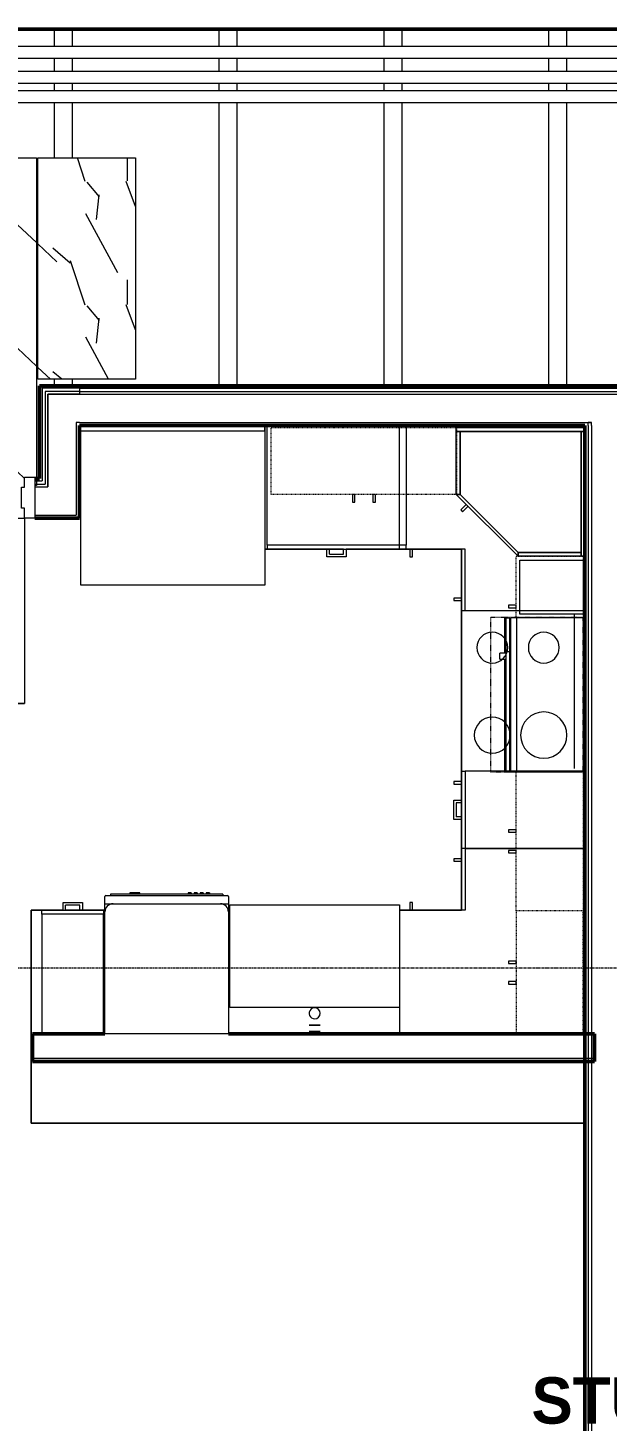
# Model space of a CAD drawing. Header units: inches. Extents: x -4235 to -464, y 9767 to 12347.
# Drawn here: x -3028.8 to -2916.3, y 11447.2 to 11717.9 of the extents above; entities that cross this region are included whole.
import ezdxf

# ---------------------------------------------------------------- set-up
doc = ezdxf.new("R2010")
doc.units = ezdxf.units.IN
doc.header["$MEASUREMENT"] = 0
for name, pattern in [('Dash', [0.25, 0.125, -0.125]), ('Grid Line 1_2_', [0.875, 0.5, -0.125, 0.125, -0.125]), ('Overhead', [0.15625, 0.09375, -0.0625])]:
    doc.linetypes.add(name, pattern=pattern)
for name, color, linetype, lineweight in [('0-1', 7, 'Continuous', 5), ('0-2', 10, 'Continuous', 9), ('A-AREA-IDEN', 2, 'Continuous', 9), ('A-CLNG-1', 254, 'Continuous', 9), ('A-CLNG-2', 10, 'Continuous', 9), ('A-CLNG-PATT-1', 253, 'Continuous', 13), ('A-DETL-MBND', 5, 'Continuous', 9), ('A-DOOR-1', 10, 'Continuous', 9), ('A-DOOR-2', 50, 'Continuous', 20), ('A-DOOR-FRAM-2', 50, 'Continuous', 20), ('A-ROOF-1', 132, 'Continuous', 9), ('A-WALL-1', 7, 'Continuous', 50), ('A-WALL-2', 250, 'Continuous', 13), ('A-WALL-3', 10, 'Continuous', 9), ('A-WALL-4', 254, 'Continuous', 9), ('A-WALL-5', 113, 'Continuous', 9), ('I-WALL-1', 7, 'Continuous', 50), ('I-WALL-2', 10, 'Continuous', 9), ('I-WALL-3', 254, 'Continuous', 9), ('P-PIPE-1', 10, 'Continuous', 9), ('P-SANR-FIXT-1', 10, 'Continuous', 9), ('P-SANR-FIXT-2', 254, 'Continuous', 9), ('Q-CASE', 31, 'Continuous', 9), ('Q-CASE-1', 254, 'Continuous', 9), ('Q-CASE-2', 10, 'Continuous', 9), ('Q-CASE-3', 254, 'Dash', 9), ('Q-CASE-4', 10, 'Dash', 9), ('Q-SPCQ-1', 10, 'Continuous', 9), ('Q-SPCQ-2', 91, 'Overhead', 9), ('S-BEAM', 12, 'Continuous', 9), ('S-GRID-1', 1, 'Grid Line 1_2_', 9)]:
    doc.layers.add(name, color=color, linetype=linetype, lineweight=lineweight)
doc.styles.add('Century Gothic_B', font='GOTHICB.TTF', dxfattribs={"height": 9})

# ---------------------------------------------------------------- blocks, each defined once
blk = doc.blocks.new('Refrigerator_-_Side-by-Side_6047 - 36_ X 30_-1372843-BACKGROUND - RCP - 3RD FLOOR')
at = {"layer": 'Q-SPCQ-1'}
for p, q in [((-17.88, 15.58), (17.87, 15.58)), ((-17.88, -14.42), (-17.88, 15.58)), ((17.87, 15.58), (17.87, -14.42)), ((17.87, -14.42), (-17.88, -14.42))]:
    blk.add_line(p, q, dxfattribs=at)
blk = doc.blocks.new('Range - 24_ x 30_-2806124-BACKGROUND - RCP - 3RD FLOOR')
at = {"layer": 'Q-SPCQ-1'}
blk.add_line((0, -22), (30, -22), dxfattribs=at)
for centre, radius, start, end in [((6.5, -6), 3.5, 360, 180), ((23.5, -6), 3, 0, 180), ((6.5, -6), 3.5, 180, 0), ((23.5, -6), 3, 180, 0), ((6.5, -16), 4.5, 0, 180), ((23.5, -16), 3, 360, 180), ((6.5, -16), 4.5, 180, 0), ((23.5, -16), 3, 180, 0)]:
    blk.add_arc(centre, radius, start, end, dxfattribs=at)
blk = doc.blocks.new('Dishwasher_15404 - 34_ counter-2817256-BACKGROUND - RCP - 3RD FLOOR')
at = {"layer": 'Q-SPCQ-1'}
for p, q in [((0, -24), (0, 0)), ((0, 0), (23.68, 0)), ((23.68, 0), (25.25, 0)), ((25.25, 0), (26.68, 0)), ((25.25, 0), (25.25, -1.57)), ((25.25, -1.57), (25.25, -22.43)), ((26.87, -0.2), (26.87, -23.8)), ((27.12, -1.09), (26.87, -1.09)), ((27.12, -2.61), (27.12, -1.09)), ((27.12, -3.81), (27.12, -2.61)), ((27.12, -20.19), (27.12, -3.81)), ((27.37, -4.82), (27.12, -4.82)), ((27.37, -5.81), (27.37, -4.82)), ((27.12, -6.79), (27.37, -6.79)), ((27.37, -6.79), (27.37, -5.81)), ((27.37, -16.15), (27.12, -16.15)), ((27.37, -16.74), (27.37, -16.15)), ((27.37, -16.74), (27.12, -16.74)), ((27.37, -17.33), (27.12, -17.33)), ((27.37, -17.92), (27.12, -17.92)), ((27.37, -18.51), (27.12, -18.51)), ((27.37, -17.92), (27.37, -17.33)), ((27.37, -19.1), (27.37, -18.51)), ((27.37, -19.1), (27.12, -19.1)), ((27.37, -19.69), (27.12, -19.69)), ((27.12, -21.39), (27.12, -20.19)), ((27.37, -20.28), (27.12, -20.28)), ((27.12, -22.91), (27.12, -21.39)), ((27.37, -20.28), (27.37, -19.69)), ((23.68, -24), (0, -24)), ((25.25, -24), (23.68, -24)), ((25.25, -22.43), (25.25, -24)), ((26.68, -24), (25.25, -24)), ((27.12, -22.91), (26.87, -22.91))]:
    blk.add_line(p, q, dxfattribs=at)
for centre, radius, start, end in [((26.68, -0.2), 0.197, 15, 90), ((26.68, -0.2), 0.197, 0, 90), ((23.68, -1.57), 1.57, 0, 90), ((23.68, -1.57), 1.57, 32.077, 42.3359), ((23.68, -1.57), 1.57, 17.8182, 27.5266), ((23.68, -1.57), 1.57, 0, 13.6425), ((23.68, -22.43), 1.57, 270, 0), ((23.68, -22.43), 1.57, 317.6641, 327.923), ((23.68, -22.43), 1.57, 332.4734, 342.1818), ((23.68, -22.43), 1.57, 346.3575, 0), ((26.68, -23.8), 0.197, 270, 0)]:
    blk.add_arc(centre, radius, start, end, dxfattribs=at)
blk = doc.blocks.new('30quot_MicrowaveVent_11166 - 70cm miele oven-2804781-BACKGROUND - RCP - 3RD FLOOR')
at = {"layer": 'Q-CASE-1'}
for p, q in [((8.88, 16.6), (7.69, 16.6)), ((7.69, 16.55), (7.69, 15.39)), ((8.88, 15.39), (8.88, 16.55)), ((7.69, 15.6), (-14.2, 15.6)), ((-14.2, 15.6), (-14.2, 15.39)), ((9.18, 15.39), (-14.2, 15.39)), ((-14.2, 15.39), (-14.2, 14.61)), ((-14.2, 14.61), (9.18, 14.61)), ((-14.2, 14.49), (-14.2, 13.23)), ((15.68, 14.49), (-14.2, 14.49)), ((15.68, 15.6), (8.88, 15.6)), ((9.18, 15.39), (9.18, 14.61)), ((15.68, 15.39), (9.18, 15.39)), ((9.18, 15.39), (9.18, 14.61)), ((9.18, 14.61), (15.68, 14.61)), ((15.68, 15.39), (15.68, 15.6)), ((15.68, 15.39), (15.68, 14.61)), ((15.68, 13.23), (15.68, 14.49)), ((-14.2, 13.23), (-14.2, 0.38)), ((-14.2, 13.23), (15.68, 13.23)), ((15.68, 0.38), (15.68, 13.23))]:
    blk.add_line(p, q, dxfattribs=at)
at = {"layer": 'Q-CASE-2'}
for p, q in [((-14.2, 0.38), (-14.2, 0)), ((-14.2, 0), (15.68, 0)), ((15.68, 0), (15.68, 0.38))]:
    blk.add_line(p, q, dxfattribs=at)
blk = doc.blocks.new('300 Series Wall Hung Cabinet_302 - 36_ x 36_-2570919-BACKGROUND - RCP - 3RD FLOOR')
at = {"layer": 'Q-CASE-1'}
for p, q in [((-1.76, 14.69), (-2.25, 14.69)), ((-2.25, 14.69), (-2.25, 13.19)), ((-1.76, 13.19), (-1.76, 14.69)), ((2.24, 14.69), (1.75, 14.69)), ((1.75, 14.69), (1.75, 13.19)), ((2.24, 13.19), (2.24, 14.69)), ((-2.25, 13.19), (-1.76, 13.19)), ((1.75, 13.19), (2.24, 13.19))]:
    blk.add_line(p, q, dxfattribs=at)
at = {"layer": 'Q-CASE-3'}
for p, q in [((-18, 0.19), (-18, 13.19)), ((-18, 13.19), (18, 13.19)), ((18, 13.19), (18, 0.19))]:
    blk.add_line(p, q, dxfattribs=at)
at = {"layer": 'Q-CASE-4'}
blk.add_line((18, 0.19), (-18, 0.19), dxfattribs=at)
blk = doc.blocks.new('Base Cabinet 3 Drawer 230 - Base Cabinet 3 Drawer 230 27_-2571739-BACKGROUND - RCP - 3RD FLOOR')
at = {"layer": 'Q-CASE-2'}
for p, q in [((-12.76, -23.25), (-12.76, 0)), ((-12.76, 0), (14.24, 0)), ((14.24, 0), (14.24, -23.25)), ((-12.76, -23.25), (-12.76, -24)), ((14.24, -23.25), (-12.76, -23.25)), ((-12.76, -24), (14.24, -24)), ((-0.64, -24), (-1.14, -24)), ((-1.14, -25.5), (-1.14, -24)), ((-0.64, -25), (-0.64, -24)), ((2.11, -25), (2.11, -24)), ((2.11, -24), (2.61, -24)), ((2.61, -24), (2.61, -25.5)), ((14.24, -24), (14.24, -23.25)), ((2.61, -25.5), (-1.14, -25.5)), ((-0.64, -25), (2.11, -25))]:
    blk.add_line(p, q, dxfattribs=at)
blk = doc.blocks.new('Base Cabinet 4 Drawer 254 - Base Cabinet 4 Drawer 254 12_-2569780-BACKGROUND - RCP - 3RD FLOOR')
at = {"layer": 'Q-CASE-2'}
for p, q in [((-1.14, 24), (-1.14, 25.5)), ((-1.14, 25.5), (2.61, 25.5)), ((2.11, 25), (-0.64, 25)), ((-0.64, 24), (-0.64, 25)), ((2.11, 24), (2.11, 25)), ((2.61, 25.5), (2.61, 24)), ((-5.26, 24), (6.74, 24)), ((-5.26, 23.25), (-5.26, 24)), ((6.74, 23.25), (-5.26, 23.25)), ((-5.26, 23.25), (-5.26, 0)), ((-1.14, 24), (-0.64, 24)), ((2.61, 24), (2.11, 24)), ((6.74, 24), (6.74, 23.25)), ((6.74, 0), (6.74, 23.25)), ((-5.26, 0), (6.74, 0))]:
    blk.add_line(p, q, dxfattribs=at)
blk = doc.blocks.new('kitchen_faucet_14143 - kitchen_faucet_14143-V37-BACKGROUND - RCP - 3RD FLOOR')
at = {"layer": 'P-SANR-FIXT-2'}
for p, q in [((2.26, -1.08), (2.26, 1.08)), ((2.34, 1.08), (2.34, -1.08)), ((3.44, -0.28), (3.44, 1.08)), ((3.44, -1.08), (3.44, -0.29))]:
    blk.add_line(p, q, dxfattribs=at)
at = {"layer": 'P-SANR-FIXT-2', "flags": 128}
blk.add_lwpolyline([(-0.92, -0.6), (-0.96, -0.61), (-1, -0.63), (-1.04, -0.64), (-1.08, -0.65), (-1.13, -0.67)], dxfattribs=at)
at = {"layer": 'P-SANR-FIXT-2'}
for start, end in [(0, 180), (180, 225), (225, 360)]:
    blk.add_arc((0, 0), 1.08, start, end, dxfattribs=at)
blk = doc.blocks.new('Stainless Steel Farmhous Kitchen Sink - Stainless Steel Farmhous Kitchen Sink-2443921-BACKGROUND - RCP - 3RD FLOOR')
at = {"layer": 'P-SANR-FIXT-1'}
for p, q in [((-33, -22.2), (-33, -2.25)), ((-33, -2.25), (0, -2.25)), ((0, -2.25), (0, -22.2)), ((0, -22.2), (-33, -22.2))]:
    blk.add_line(p, q, dxfattribs=at)
blk = doc.blocks.new('308 - 308-2727437-BACKGROUND - RCP - 3RD FLOOR')
at = {"layer": 'Q-CASE'}
for p, q in [((0, -25.19), (-12, -13.19)), ((-12, -13.19), (-11.25, -13.19)), ((-11.25, -13.19), (0, -24.44)), ((0, -24.44), (0, -25.19))]:
    blk.add_line(p, q, dxfattribs=at)
at = {"layer": 'Q-CASE-1'}
for p, q in [((-12, -0.94), (-12, -0.19)), ((-12, -13.19), (-12, -0.94)), ((-12, -0.94), (-11.25, -0.94)), ((12.63, -0.94), (-12, -0.94)), ((-11.25, -13.19), (-11.25, -0.94)), ((-11.25, -0.94), (12.25, -0.94)), ((-11.25, -0.94), (-11.25, -13.19)), ((12.25, -0.94), (12.25, -24.44)), ((12.25, -25.19), (12.25, -0.94)), ((12.25, -0.94), (12.63, -0.94)), ((-11.25, -13.19), (-12, -13.19)), ((0, -24.44), (-11.25, -13.19)), ((-10.05, -15.14), (-11.11, -16.2)), ((-11.11, -16.2), (-10.76, -16.55)), ((-10.76, -16.55), (-9.7, -15.49)), ((12.25, -24.44), (0, -24.44)), ((0, -25.19), (0, -24.44)), ((0, -24.44), (12.25, -24.44)), ((12.25, -25.19), (0, -25.19)), ((12.25, -24.44), (12.25, -25.19)), ((12.63, -25.19), (12.25, -25.19))]:
    blk.add_line(p, q, dxfattribs=at)
at = {"layer": 'Q-CASE-2'}
for p, q in [((-12, -0.19), (12.62, -0.19)), ((12.63, -0.19), (13, -0.19)), ((12.63, -0.94), (13, -0.94)), ((13, -0.94), (12.63, -0.94)), ((13, -0.19), (13, -0.94)), ((13, -0.94), (13, -25.19)), ((13, -25.19), (12.63, -25.19))]:
    blk.add_line(p, q, dxfattribs=at)
blk = doc.blocks.new('Base Cabinet Corner 197 - Base Cabinet Corner 197-2565125-BACKGROUND - RCP - 3RD FLOOR')
at = {"layer": 'Q-CASE-2'}
for p, q in [((-23.26, 0), (12.74, 0)), ((-23.26, -36), (-23.26, 0)), ((12.74, 0), (12.74, -24)), ((0.74, -23.25), (0.74, -36)), ((12.74, -23.25), (0.74, -23.25)), ((0.74, -23.25), (0.74, -24)), ((0.74, -24), (0.74, -36)), ((12.74, -24), (0.74, -24)), ((10.73, -24), (10.24, -24)), ((10.24, -24), (10.24, -25.5)), ((10.73, -25.5), (10.73, -24)), ((10.24, -25.5), (10.73, -25.5)), ((2.23, -33.51), (0.73, -33.51)), ((0.73, -33.51), (0.73, -34)), ((0.73, -34), (2.23, -34)), ((2.23, -34), (2.23, -33.51)), ((0.74, -36), (-23.26, -36))]:
    blk.add_line(p, q, dxfattribs=at)
blk = doc.blocks.new('300 Series Wall Hung Cabinet_302 - 27_ X 36_-2605031-BACKGROUND - RCP - 3RD FLOOR')
at = {"layer": 'Q-CASE-1'}
for p, q in [((-1.76, 14.69), (-2.25, 14.69)), ((-2.25, 14.69), (-2.25, 13.19)), ((-1.76, 13.19), (-1.76, 14.69)), ((2.24, 14.69), (1.75, 14.69)), ((1.75, 14.69), (1.75, 13.19)), ((2.24, 13.19), (2.24, 14.69)), ((-2.25, 13.19), (-1.76, 13.19)), ((1.75, 13.19), (2.24, 13.19))]:
    blk.add_line(p, q, dxfattribs=at)
at = {"layer": 'Q-CASE-3'}
for p, q in [((-13.5, 0.19), (-13.5, 13.19)), ((-13.5, 13.19), (13.5, 13.19)), ((13.5, 13.19), (13.5, 0.19))]:
    blk.add_line(p, q, dxfattribs=at)
at = {"layer": 'Q-CASE-4'}
blk.add_line((13.5, 0.19), (-13.5, 0.19), dxfattribs=at)
blk = doc.blocks.new('Base Cabinet Corner 197 - Base Cabinet Corner 197-2569781-BACKGROUND - RCP - 3RD FLOOR')
at = {"layer": 'Q-CASE-2'}
for p, q in [((0.74, 36), (-23.26, 36)), ((-23.26, 36), (-23.26, 0)), ((0.74, 23.25), (0.74, 36)), ((0.74, 24), (0.74, 36)), ((0.73, 34), (0.73, 33.51)), ((2.23, 34), (0.73, 34)), ((0.73, 33.51), (2.23, 33.51)), ((2.23, 33.51), (2.23, 34)), ((10.73, 25.5), (10.24, 25.5)), ((10.24, 25.5), (10.24, 24)), ((10.73, 24), (10.73, 25.5)), ((12.74, 24), (0.74, 24)), ((0.74, 23.25), (0.74, 24)), ((12.74, 23.25), (0.74, 23.25)), ((10.24, 24), (10.73, 24)), ((12.74, 0), (12.74, 24)), ((-23.26, 0), (12.74, 0))]:
    blk.add_line(p, q, dxfattribs=at)
blk = doc.blocks.new('300 Series Wall Hung Cabinet_301 - 12_-2218017-BACKGROUND - RCP - 3RD FLOOR')
at = {"layer": 'Q-CASE-1'}
for p, q in [((-3.51, 14.69), (-4, 14.69)), ((-4, 14.69), (-4, 13.19)), ((-3.51, 13.19), (-3.51, 14.69)), ((-5.25, 0.19), (-5.25, 12.44)), ((-5.25, 12.44), (5.25, 12.44)), ((-4, 13.19), (-3.51, 13.19)), ((5.25, 12.44), (5.25, 0.19))]:
    blk.add_line(p, q, dxfattribs=at)
at = {"layer": 'Q-CASE-2'}
blk.add_line((5.25, 0.19), (-5.25, 0.19), dxfattribs=at)
at = {"layer": 'Q-CASE-3'}
for p, q in [((-6, 0.19), (-6, 13.19)), ((-6, 13.19), (6, 13.19)), ((6, 13.19), (6, 0.19))]:
    blk.add_line(p, q, dxfattribs=at)
at = {"layer": 'Q-CASE-4'}
blk.add_line((6, 0.19), (-6, 0.19), dxfattribs=at)
blk = doc.blocks.new('Single Door 1 Drawer 211 - 211 Base Cabinet Single Door1 Drawer 15_-2709781-BACKGROUND - RCP - 3RD FLOOR')
at = {"layer": 'Q-CASE-2'}
for p, q in [((-5.64, 24), (-5.64, 25.5)), ((-5.64, 25.5), (-1.89, 25.5)), ((-2.39, 25), (-5.14, 25)), ((-5.14, 24), (-5.14, 25)), ((-2.39, 24), (-2.39, 25)), ((-1.89, 25.5), (-1.89, 24)), ((1.73, 25.5), (1.24, 25.5)), ((1.24, 25.5), (1.24, 24)), ((1.73, 24), (1.73, 25.5)), ((-11.26, 24), (3.74, 24)), ((-11.26, 23.25), (-11.26, 24)), ((3.74, 23.25), (-11.26, 23.25)), ((-11.26, 23.25), (-11.26, 0)), ((-5.64, 24), (-5.14, 24)), ((-1.89, 24), (-2.39, 24)), ((1.24, 24), (1.73, 24)), ((3.74, 24), (3.74, 23.25)), ((3.74, 0), (3.74, 23.25)), ((-11.26, 0), (3.74, 0))]:
    blk.add_line(p, q, dxfattribs=at)
blk = doc.blocks.new('300 Series Wall Hung Cabinet_302 - 24_ X 36_-V45-BACKGROUND - RCP - 3RD FLOOR')
at = {"layer": 'Q-CASE-1'}
for p, q in [((-1.76, -13.19), (-2.25, -13.19)), ((-2.25, -13.19), (-2.25, -14.69)), ((-1.76, -14.69), (-1.76, -13.19)), ((2.24, -13.19), (1.75, -13.19)), ((1.75, -13.19), (1.75, -14.69)), ((2.24, -14.69), (2.24, -13.19)), ((-2.25, -14.69), (-1.76, -14.69)), ((1.75, -14.69), (2.24, -14.69))]:
    blk.add_line(p, q, dxfattribs=at)
at = {"layer": 'Q-CASE-3'}
for p, q in [((-12, -0.19), (-12, -13.19)), ((-12, -13.19), (11.87, -13.19))]:
    blk.add_line(p, q, dxfattribs=at)
at = {"layer": 'Q-CASE-4'}
for p, q in [((11.87, -0.19), (-12, -0.19)), ((12, -0.19), (11.87, -0.19)), ((12, -13.19), (12, -0.19)), ((11.87, -13.19), (12, -13.19))]:
    blk.add_line(p, q, dxfattribs=at)
blk = doc.blocks.new('Range_Hood_386 - 30_ Wide-2820354-BACKGROUND - RCP - 3RD FLOOR')
at = {"layer": 'Q-SPCQ-2'}
for p, q in [((15, 6), (-15, 6)), ((-15, 6), (-15, -12)), ((15, -12), (15, 6)), ((-15, -12), (15, -12))]:
    blk.add_line(p, q, dxfattribs=at)
blk = doc.blocks.new('CTR - 1st Phase - Unit Layouts_rvt-1-BACKGROUND - RCP - 3RD FLOOR')
at = {"layer": 'A-WALL-1'}
for p, q in [((-3027.92, 11517.11), (-3027.92, 11522.49)), ((-3027.92, 11522.49), (-3013.82, 11522.49)), ((-2989.82, 11522.49), (-2918.7, 11522.49)), ((-2918.7, 11522.49), (-2918.7, 11517.11)), ((-2918.7, 11517.11), (-3027.92, 11517.11))]:
    blk.add_line(p, q, dxfattribs=at)
at = {"layer": 'A-WALL-2'}
blk.add_line((-3027.92, 11517.74), (-2918.7, 11517.74), dxfattribs=at)
at = {"layer": 'A-WALL-3'}
for p, q in [((-2920.57, 11522.49), (-2918.7, 11522.49)), ((-2918.7, 11522.49), (-2918.7, 11517.11)), ((-2918.7, 11517.11), (-2920.57, 11517.11))]:
    blk.add_line(p, q, dxfattribs=at)
at = {"layer": 'A-WALL-4'}
for p, q in [((-3027.92, 11522.49), (-3027.92, 11517.11)), ((-3027.92, 11522.49), (-3013.82, 11522.49)), ((-2989.82, 11522.49), (-2920.57, 11522.49)), ((-2920.57, 11517.11), (-3027.92, 11517.11))]:
    blk.add_line(p, q, dxfattribs=at)
at = {"layer": 'A-WALL-5'}
for p, q in [((-2982.77, 11640.61), (-2982.77, 11639.61)), ((-2920.57, 11640.61), (-2982.77, 11640.61)), ((-2982.77, 11640.61), (-2920.57, 11640.61)), ((-2982.77, 11639.61), (-2982.77, 11640.61)), ((-2920.57, 11522.49), (-2920.57, 11640.61)), ((-2920.57, 11640.61), (-2920.57, 11522.49)), ((-2982.77, 11616.62), (-2970.7, 11616.62)), ((-2970.7, 11616.62), (-2982.77, 11616.62)), ((-2970.7, 11616.62), (-2970.2, 11616.62)), ((-2970.2, 11616.62), (-2967.45, 11616.62)), ((-2967.45, 11616.62), (-2970.2, 11616.62)), ((-2967.45, 11616.62), (-2966.95, 11616.62)), ((-2966.95, 11616.62), (-2944.57, 11616.62)), ((-2944.57, 11616.62), (-2966.95, 11616.62)), ((-2944.57, 11616.62), (-2944.57, 11607.11)), ((-2944.57, 11607.11), (-2944.57, 11616.62)), ((-2944.57, 11607.11), (-2944.57, 11606.63)), ((-2944.57, 11606.63), (-2944.57, 11571.48)), ((-2944.57, 11571.48), (-2944.57, 11606.63)), ((-2944.57, 11571.48), (-2944.57, 11570.99)), ((-2944.57, 11570.99), (-2944.57, 11567.86)), ((-2944.57, 11567.86), (-2944.57, 11570.99)), ((-2944.57, 11567.86), (-2944.57, 11567.37)), ((-2944.57, 11567.37), (-2944.57, 11564.61)), ((-2944.57, 11564.61), (-2944.57, 11567.37)), ((-2944.57, 11564.61), (-2944.57, 11564.11)), ((-2944.57, 11564.11), (-2944.57, 11556.48)), ((-2944.57, 11556.48), (-2944.57, 11564.11)), ((-2944.57, 11556.48), (-2944.57, 11555.99)), ((-2944.57, 11555.99), (-2944.57, 11546.49)), ((-2944.57, 11546.49), (-2944.57, 11555.99)), ((-3021.94, 11546.49), (-3028.16, 11546.49)), ((-3028.16, 11546.49), (-3028.16, 11505.11)), ((-3028.16, 11505.11), (-3028.16, 11546.49)), ((-3028.16, 11546.49), (-3021.94, 11546.49)), ((-3018.7, 11546.49), (-3021.45, 11546.49)), ((-3021.45, 11546.49), (-3018.7, 11546.49)), ((-3013.82, 11546.49), (-3018.21, 11546.49)), ((-3018.21, 11546.49), (-3013.82, 11546.49)), ((-2989.57, 11546.49), (-2989.82, 11546.49)), ((-2989.82, 11546.49), (-2989.57, 11546.49)), ((-2954.57, 11546.49), (-2956.57, 11546.49)), ((-2956.57, 11546.49), (-2954.57, 11546.49)), ((-2944.57, 11546.49), (-2954.09, 11546.49)), ((-2954.09, 11546.49), (-2944.57, 11546.49)), ((-2920.57, 11517.11), (-2920.57, 11522.49)), ((-2920.57, 11522.49), (-2920.57, 11517.11)), ((-2920.57, 11505.11), (-2920.57, 11517.11)), ((-2920.57, 11517.11), (-2920.57, 11505.11)), ((-3028.16, 11505.11), (-2920.57, 11505.11)), ((-2920.57, 11505.11), (-3028.16, 11505.11))]:
    blk.add_line(p, q, dxfattribs=at)
at = {"layer": '0-2'}
for name, p in [('Base Cabinet 3 Drawer 230 - Base Cabinet 3 Drawer 230 27_-2571739-BACKGROUND - RCP - 3RD FLOOR', (-2969.56, 11640.62)), ('308 - 308-2727437-BACKGROUND - RCP - 3RD FLOOR', (-2933.57, 11640.43)), ('Base Cabinet 4 Drawer 254 - Base Cabinet 4 Drawer 254 12_-2569780-BACKGROUND - RCP - 3RD FLOOR', (-3020.81, 11522.47))]:
    blk.add_blockref(name, p, dxfattribs=at)
for name, p, rotation in [('300 Series Wall Hung Cabinet_302 - 36_ x 36_-2570919-BACKGROUND - RCP - 3RD FLOOR', (-2963.51, 11640.43), 180), ('Base Cabinet Corner 197 - Base Cabinet Corner 197-2565125-BACKGROUND - RCP - 3RD FLOOR', (-2920.57, 11617.35), 269.9999999999656), ('Refrigerator_-_Side-by-Side_6047 - 36_ X 30_-1372843-BACKGROUND - RCP - 3RD FLOOR', (-3000.65, 11625.19), 180), ('300 Series Wall Hung Cabinet_301 - 12_-2218017-BACKGROUND - RCP - 3RD FLOOR', (-2920.76, 11609.24), 89.9999999999676), ('Range - 24_ x 30_-2806124-BACKGROUND - RCP - 3RD FLOOR', (-2944.57, 11573.99), 89.99999999998573), ('Range_Hood_386 - 30_ Wide-2820354-BACKGROUND - RCP - 3RD FLOOR', (-2932.95, 11588.36), 89.99999999996524), ('30quot_MicrowaveVent_11166 - 70cm miele oven-2804781-BACKGROUND - RCP - 3RD FLOOR', (-2920.57, 11587.56), 89.99999999996805), ('Single Door 1 Drawer 211 - 211 Base Cabinet Single Door1 Drawer 15_-2709781-BACKGROUND - RCP - 3RD FLOOR', (-2920.57, 11569.75), 89.99999999996997), ('300 Series Wall Hung Cabinet_302 - 27_ X 36_-2605031-BACKGROUND - RCP - 3RD FLOOR', (-2920.76, 11559.86), 89.9999999999676), ('Base Cabinet Corner 197 - Base Cabinet Corner 197-2569781-BACKGROUND - RCP - 3RD FLOOR', (-2920.57, 11545.75), 89.99999999997193), ('Dishwasher_15404 - 34_ counter-2817256-BACKGROUND - RCP - 3RD FLOOR', (-3013.82, 11522.47), 89.99999999999021), ('Stainless Steel Farmhous Kitchen Sink - Stainless Steel Farmhous Kitchen Sink-2443921-BACKGROUND - RCP - 3RD FLOOR', (-2989.57, 11525.32), 180), ('300 Series Wall Hung Cabinet_302 - 24_ X 36_-V45-BACKGROUND - RCP - 3RD FLOOR', (-2920.76, 11534.36), 269.9999999999677), ('kitchen_faucet_14143 - kitchen_faucet_14143-V37-BACKGROUND - RCP - 3RD FLOOR', (-2973.07, 11526.45), 269.9999999999601)]:
    blk.add_blockref(name, p, dxfattribs=dict(at, rotation=rotation))
blk = doc.blocks.new('HOLLOW METAL - UNIT DOOR-2191980-BACKGROUND - RCP - 3RD FLOOR')
at = {"layer": 'A-DOOR-1'}
blk.add_arc((18, -4.125), 36, 180, 270, dxfattribs=at)
at = {"layer": 'A-DOOR-2'}
for p, q in [((16.25, -4.125), (18, -4.125)), ((16.25, -40.125), (16.25, -4.125)), ((18, -4.125), (18, -40.125)), ((18, -40.125), (16.25, -40.125))]:
    blk.add_line(p, q, dxfattribs=at)
at = {"layer": 'A-DOOR-FRAM-2'}
for p, q in [((-20, 3.875), (-18, 3.875)), ((-20, -4.125), (-20, 3.875)), ((-18, 3.875), (-18, 1.9375)), ((18, 3.875), (20, 3.875)), ((18, 1.9375), (18, 3.875)), ((20, 3.875), (20, -4.125)), ((-18, 1.9375), (-17.375, 1.9375)), ((-17.375, 1.9375), (-17.375, -2.1875)), ((17.375, 1.9375), (18, 1.9375)), ((17.375, -2.1875), (17.375, 1.9375)), ((-18, -2.1875), (-18, -4.125)), ((-17.375, -2.1875), (-18, -2.1875)), ((18, -2.1875), (17.375, -2.1875)), ((18, -4.125), (18, -2.1875)), ((-18, -4.125), (-20, -4.125)), ((20, -4.125), (18, -4.125))]:
    blk.add_line(p, q, dxfattribs=at)
blk = doc.blocks.new('CTR - 1st Phase - Common Walls_rvt-1-BACKGROUND - RCP - 3RD FLOOR')
at = {"layer": 'A-CLNG-PATT-1'}
h = blk.add_hatch(dxfattribs=at)
h.set_pattern_fill('FP_3', color=256, style=0, pattern_type=2)
h.set_pattern_definition([(108.435, (6.24, 0), (-23.9995167, 47.999875), [9.107, -66.787]), (139.399, (3.36, 8.64), (-144.0005735, 119.9994401), [4.425, -216.844]), (136.848, (24, 11.52), (-360.00235884, 335.99803914), [10.527, -515.834]), (109.983, (16.32, 18.72), (-71.99926767, 192.0004429), [5.618, -275.295]), (90, (14.4, 0), (-24, 24), [4.8, -19.2]), (118.443, (14.4, 4.8), (168.000806133, -311.999948405), [13.101, -641.971]), (84.289, (8.16, 16.32), (-24.00143285, -215.9997167), [4.824, -236.373]), (129.806, (8.64, 21.12), (96.0006462, -119.9991583), [3.749, -183.697])])
h.paths.add_polyline_path([(-3083.99, 11628.98), (-3067.42, 11628.98), (-3067.42, 11630.61), (-3065.51, 11630.61), (-3065.51, 11692.59), (-3084.46, 11692.59), (-3084.46, 11628.98), (-3084.25, 11628.98)], flags=0)
h.paths.add_polyline_path([(-3027.11, 11628.98), (-3027.11, 11692.59), (-3065.26, 11692.59), (-3065.26, 11628.98), (-3029.42, 11628.98), (-3029.42, 11630.61), (-3027.42, 11630.61), (-3027.42, 11628.98)], flags=0)
h.paths.add_polyline_path([(-3007.91, 11649.61), (-3007.91, 11692.59), (-3026.86, 11692.59), (-3026.86, 11649.61), (-3023.79, 11649.61)], flags=0)
at = {"layer": 'A-CLNG-1'}
for p, q in [((-3027.11, 11628.98), (-3027.42, 11628.98)), ((-3027.11, 11630.36), (-3027.11, 11628.98))]:
    blk.add_line(p, q, dxfattribs=at)
at = {"layer": 'A-CLNG-2'}
for p, q in [((-3065.26, 11692.59), (-3027.11, 11692.59)), ((-3027.11, 11692.59), (-3027.11, 11630.36)), ((-3026.86, 11692.59), (-3007.91, 11692.59)), ((-3026.86, 11649.61), (-3026.86, 11692.59)), ((-3007.91, 11692.59), (-3007.91, 11649.61)), ((-3007.91, 11649.61), (-3026.86, 11649.61))]:
    blk.add_line(p, q, dxfattribs=at)
at = {"layer": 'A-WALL-2'}
for p, q in [((-3026.02, 11648.36), (-3026.02, 11647.86)), ((-3026.02, 11648.36), (-3026.02, 11647.86)), ((-3025.4, 11647.86), (-3026.02, 11647.86)), ((-3026.02, 11647.86), (-3026.02, 11629.86)), ((-3018.77, 11647.86), (-3025.4, 11647.86)), ((-3024.9, 11647.24), (-3025.4, 11647.24)), ((-3025.4, 11647.24), (-3025.4, 11629.24)), ((-3018.77, 11647.24), (-3024.9, 11647.24)), ((-3019.4, 11646.74), (-3024.9, 11646.74)), ((-3024.9, 11646.74), (-3024.9, 11628.74)), ((-3018.77, 11646.74), (-3019.4, 11646.74)), ((-3018.77, 11647.86), (-2786.1, 11647.86)), ((-3018.77, 11647.24), (-2786.1, 11647.24)), ((-3018.77, 11646.74), (-2786.1, 11646.74)), ((-3018.77, 11641.24), (-3019.4, 11641.24)), ((-3019.4, 11641.24), (-3019.4, 11623.24)), ((-3018.77, 11641.24), (-2919.95, 11641.24)), ((-2919.95, 11640.61), (-2919.95, 11641.24)), ((-2919.32, 11641.24), (-2919.95, 11641.24)), ((-2919.95, 11641.24), (-2919.32, 11641.24)), ((-2919.95, 11640.61), (-2919.95, 11255.64)), ((-2919.32, 11640.61), (-2919.32, 11641.24)), ((-2919.32, 11640.61), (-2919.32, 11255.64)), ((-3027.42, 11629.86), (-3026.52, 11629.86)), ((-3027.42, 11629.24), (-3026.52, 11629.24)), ((-3026.52, 11629.86), (-3026.02, 11629.86)), ((-3026.52, 11629.24), (-3026.02, 11629.24)), ((-3026.02, 11629.24), (-3025.4, 11629.24)), ((-3027.42, 11628.74), (-3026.52, 11628.74)), ((-3026.52, 11628.74), (-3025.4, 11628.74)), ((-3025.4, 11628.74), (-3024.9, 11628.74)), ((-3027.42, 11623.24), (-3026.52, 11623.24)), ((-3026.52, 11623.24), (-3024.9, 11623.24)), ((-3024.9, 11623.24), (-3019.4, 11623.24))]:
    blk.add_line(p, q, dxfattribs=at)
at = {"layer": 'I-WALL-1'}
for p, q in [((-2805.27, 11717.61), (-3065.75, 11717.61)), ((-3026.52, 11630.36), (-3026.52, 11648.36)), ((-3026.52, 11648.36), (-3026.02, 11648.36)), ((-3026.02, 11648.36), (-3018.77, 11648.36)), ((-3018.77, 11648.36), (-2786.1, 11648.36)), ((-2920.57, 11640.61), (-3018.77, 11640.61)), ((-3018.77, 11640.61), (-3018.77, 11622.61)), ((-2920.57, 11255.64), (-2920.57, 11640.61)), ((-3027.42, 11630.36), (-3026.52, 11630.36)), ((-3026.52, 11622.61), (-3027.42, 11622.61)), ((-3019.4, 11622.61), (-3026.52, 11622.61)), ((-3018.77, 11622.61), (-3019.4, 11622.61))]:
    blk.add_line(p, q, dxfattribs=at)
at = {"layer": 'I-WALL-2'}
for p, q in [((-3018.77, 11648.36), (-3026.15, 11648.36)), ((-3018.77, 11648.36), (-3018.77, 11647.99)), ((-3018.77, 11648.36), (-3007.91, 11648.36)), ((-3018.77, 11648.36), (-3018.77, 11647.99)), ((-3018.77, 11647.99), (-3018.77, 11646.74)), ((-3018.77, 11647.99), (-3018.77, 11646.74))]:
    blk.add_line(p, q, dxfattribs=at)
at = {"layer": 'I-WALL-3'}
for p, q in [((-2805.27, 11717.61), (-3065.75, 11717.61)), ((-3026.52, 11630.36), (-3026.52, 11648.36)), ((-3026.15, 11648.36), (-3026.52, 11648.36)), ((-3007.91, 11648.36), (-2786.1, 11648.36)), ((-3027.11, 11630.36), (-3026.52, 11630.36))]:
    blk.add_line(p, q, dxfattribs=at)
at = {"layer": 'P-PIPE-1'}
for p, q in [((-3407.67, 11714.31), (-2798.23, 11714.31)), ((-2798.23, 11711.93), (-3407.67, 11711.93)), ((-3407.67, 11709.44), (-2798.23, 11709.44)), ((-2798.23, 11707.06), (-3407.67, 11707.06)), ((-3407.67, 11705.68), (-2798.23, 11705.68)), ((-2798.23, 11703.3), (-3407.67, 11703.3))]:
    blk.add_line(p, q, dxfattribs=at)
at = {"layer": '0-2'}
blk.add_blockref('HOLLOW METAL - UNIT DOOR-2191980-BACKGROUND - RCP - 3RD FLOOR', (-3047.42, 11626.74), dxfattribs=at)
blk = doc.blocks.new('Dimension Lumber - LVL - 3_5X5_5-V199-BACKGROUND - RCP - 3RD FLOOR')
at = {"layer": 'A-DETL-MBND'}
for p, q in [((-3023.67, 11717.75), (-3023.67, 11717.87)), ((-3023.67, 11717.87), (-3020.17, 11717.87)), ((-3020.17, 11717.75), (-3023.67, 11717.75)), ((-3023.67, 11717.75), (-3023.67, 11717.61)), ((-3023.67, 11717.61), (-3023.67, 11714.31)), ((-3020.17, 11717.87), (-3020.17, 11717.75)), ((-3020.17, 11717.75), (-3020.17, 11717.61)), ((-3020.17, 11717.61), (-3020.17, 11714.31)), ((-3023.67, 11711.93), (-3023.67, 11709.44)), ((-3020.17, 11711.93), (-3020.17, 11709.44)), ((-3023.67, 11707.06), (-3023.67, 11705.68)), ((-3020.17, 11707.06), (-3020.17, 11705.68)), ((-3023.67, 11703.3), (-3023.67, 11692.59)), ((-3020.17, 11703.3), (-3020.17, 11692.59)), ((-3023.67, 11649.61), (-3023.67, 11648.61)), ((-3023.67, 11648.61), (-3023.67, 11648.36)), ((-3023.67, 11648.36), (-3023.67, 11647.99)), ((-3023.67, 11647.97), (-3020.17, 11647.97)), ((-3020.17, 11649.61), (-3020.17, 11648.61)), ((-3020.17, 11648.61), (-3020.17, 11648.36)), ((-3020.17, 11648.36), (-3020.17, 11647.99))]:
    blk.add_line(p, q, dxfattribs=at)
blk = doc.blocks.new('Dimension Lumber - LVL - 3_5X5_5-V200-BACKGROUND - RCP - 3RD FLOOR')
at = {"layer": 'A-DETL-MBND'}
for p, q in [((-2991.67, 11717.76), (-2991.67, 11717.87)), ((-2991.67, 11717.87), (-2988.17, 11717.87)), ((-2988.17, 11717.75), (-2991.67, 11717.75)), ((-2991.67, 11717.75), (-2991.67, 11717.61)), ((-2991.67, 11717.61), (-2991.67, 11714.31)), ((-2988.17, 11717.87), (-2988.17, 11717.76)), ((-2988.17, 11717.75), (-2988.17, 11717.61)), ((-2988.17, 11717.61), (-2988.17, 11714.31)), ((-2991.67, 11711.93), (-2991.67, 11709.44)), ((-2988.17, 11711.93), (-2988.17, 11709.44)), ((-2991.67, 11707.06), (-2991.67, 11705.68)), ((-2988.17, 11707.06), (-2988.17, 11705.68)), ((-2991.67, 11703.3), (-2991.67, 11648.36)), ((-2988.17, 11703.3), (-2988.17, 11648.36)), ((-2991.67, 11648.36), (-2991.67, 11647.97)), ((-2991.67, 11647.97), (-2988.17, 11647.97)), ((-2988.17, 11648.36), (-2988.17, 11647.97))]:
    blk.add_line(p, q, dxfattribs=at)
blk = doc.blocks.new('Dimension Lumber - LVL - 3_5X5_5-V201-BACKGROUND - RCP - 3RD FLOOR')
at = {"layer": 'A-DETL-MBND'}
for p, q in [((-2959.67, 11717.75), (-2959.67, 11717.87)), ((-2959.67, 11717.87), (-2956.17, 11717.87)), ((-2956.17, 11717.75), (-2959.67, 11717.75)), ((-2959.67, 11717.75), (-2959.67, 11717.61)), ((-2959.67, 11717.61), (-2959.67, 11714.31)), ((-2956.17, 11717.82), (-2956.17, 11717.75)), ((-2956.17, 11717.75), (-2956.17, 11717.61)), ((-2956.17, 11717.61), (-2956.17, 11714.31)), ((-2959.67, 11711.93), (-2959.67, 11709.44)), ((-2956.17, 11711.93), (-2956.17, 11709.44)), ((-2959.67, 11707.06), (-2959.67, 11705.68)), ((-2956.17, 11707.06), (-2956.17, 11705.68)), ((-2959.67, 11703.3), (-2959.67, 11648.36)), ((-2956.17, 11703.3), (-2956.17, 11648.36)), ((-2959.67, 11648.36), (-2959.67, 11647.97)), ((-2959.67, 11647.97), (-2956.17, 11647.97)), ((-2956.17, 11648.36), (-2956.17, 11647.97))]:
    blk.add_line(p, q, dxfattribs=at)
blk = doc.blocks.new('Dimension Lumber - LVL - 3_5X5_5-V202-BACKGROUND - RCP - 3RD FLOOR')
at = {"layer": 'A-DETL-MBND'}
for p, q in [((-2927.67, 11717.75), (-2927.67, 11717.87)), ((-2927.67, 11717.87), (-2924.17, 11717.87)), ((-2924.17, 11717.75), (-2927.67, 11717.75)), ((-2927.67, 11717.75), (-2927.67, 11717.61)), ((-2927.67, 11717.61), (-2927.67, 11714.31)), ((-2924.17, 11717.87), (-2924.17, 11717.75)), ((-2924.17, 11717.75), (-2924.17, 11717.61)), ((-2924.17, 11717.61), (-2924.17, 11714.31)), ((-2927.67, 11711.93), (-2927.67, 11709.44)), ((-2924.17, 11711.93), (-2924.17, 11709.44)), ((-2927.67, 11707.06), (-2927.67, 11705.68)), ((-2924.17, 11707.06), (-2924.17, 11705.68)), ((-2927.67, 11703.3), (-2927.67, 11648.36)), ((-2924.17, 11703.3), (-2924.17, 11648.36)), ((-2927.67, 11648.36), (-2927.67, 11647.97)), ((-2927.67, 11647.97), (-2924.17, 11647.97)), ((-2924.17, 11648.36), (-2924.17, 11647.97))]:
    blk.add_line(p, q, dxfattribs=at)

msp = doc.modelspace()

# ---------------------------------------------------------------- linework, layer by layer
at = {"layer": 'A-ROOF-1'}
for p, q in [((-3024.9, 11628.74), (-3024.9, 11646.74)), ((-3024.9, 11646.74), (-2779.97, 11646.74)), ((-3027.42, 11628.74), (-3024.9, 11628.74))]:
    msp.add_line(p, q, dxfattribs=at)
at = {"layer": 'S-GRID-1'}
msp.add_line((-464.45, 11535.19), (-4185.7, 11535.19), dxfattribs=at)

# ---------------------------------------------------------------- block references
at = {"layer": '0-1'}
for name in ['CTR - 1st Phase - Unit Layouts_rvt-1-BACKGROUND - RCP - 3RD FLOOR', 'CTR - 1st Phase - Common Walls_rvt-1-BACKGROUND - RCP - 3RD FLOOR']:
    msp.add_blockref(name, (0, 0), dxfattribs=at)
at = {"layer": 'S-BEAM'}
for name in ['Dimension Lumber - LVL - 3_5X5_5-V199-BACKGROUND - RCP - 3RD FLOOR', 'Dimension Lumber - LVL - 3_5X5_5-V200-BACKGROUND - RCP - 3RD FLOOR', 'Dimension Lumber - LVL - 3_5X5_5-V201-BACKGROUND - RCP - 3RD FLOOR', 'Dimension Lumber - LVL - 3_5X5_5-V202-BACKGROUND - RCP - 3RD FLOOR']:
    msp.add_blockref(name, (0, 0), dxfattribs=at)

# ---------------------------------------------------------------- texts
at = {"layer": 'A-AREA-IDEN', "insert": (-2930.97, 11455.75), "char_height": 9, "width": 79.083, "attachment_point": 1, "style": 'Century Gothic_B'}
msp.add_mtext('STUDIO A -', dxfattribs=at)

doc.saveas('drawing.dxf')
